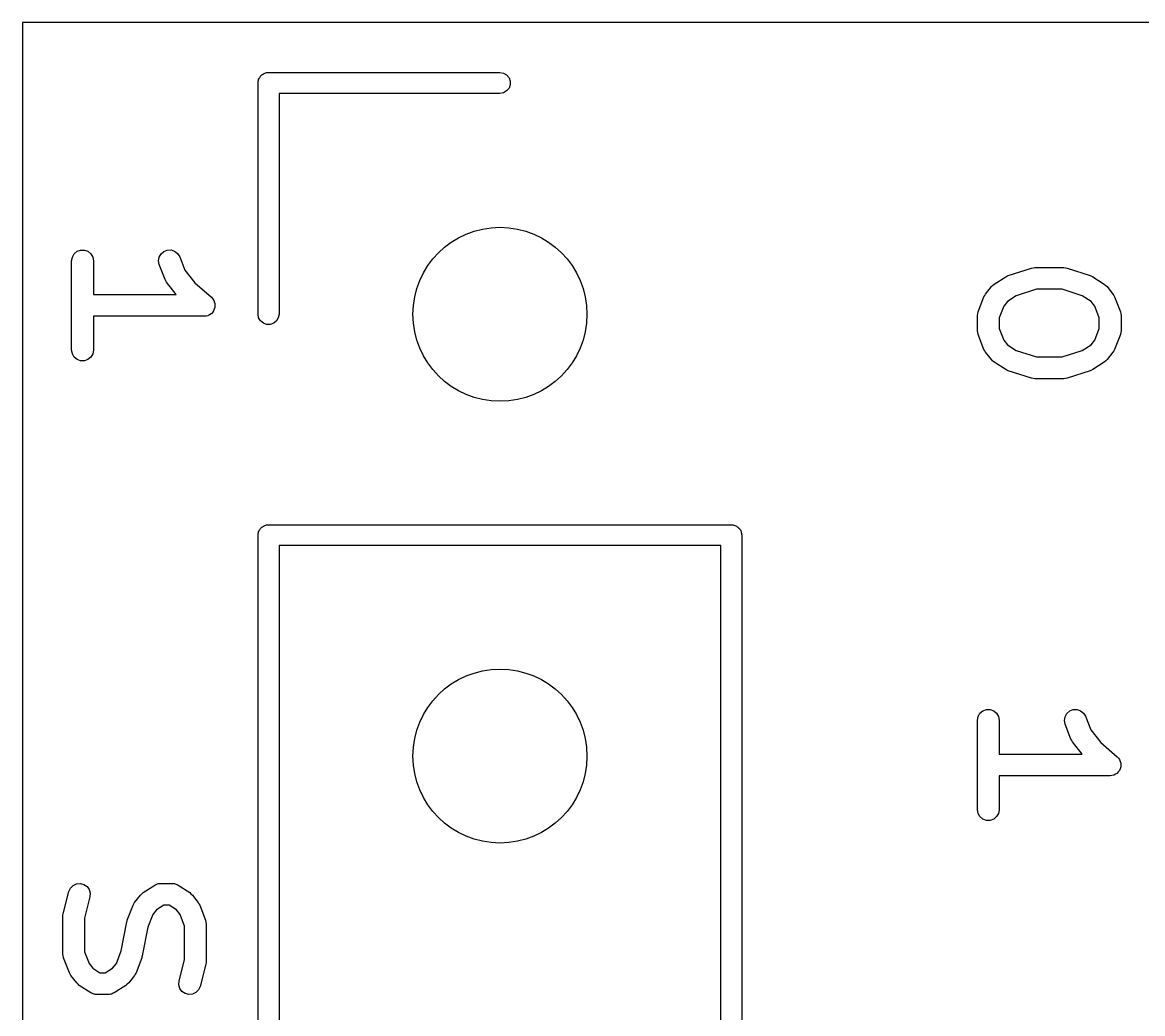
# Model space of a CAD drawing. Extents: x 10 to 287, y -200 to -10.
# Drawn here: x 130.91 to 137.35, y -54.26 to -48.56 of the extents above; entities that cross this region are included whole.
import ezdxf

# ---------------------------------------------------------------- set-up
doc = ezdxf.new("R2010")
doc.units = 0
doc.header["$MEASUREMENT"] = 0
doc.layers.add('BLACK', color=7, linetype='CONTINUOUS')

msp = doc.modelspace()

# ---------------------------------------------------------------- linework, layer by layer
at = {"layer": 'Black'}
for p, q in [((143.105, -48.5632), (130.91, -48.5632)), ((130.91, -48.5632), (130.91, -59.1312)), ((132.279, -48.8726), (132.283, -48.8693)), ((132.283, -48.8693), (132.286, -48.8652)), ((132.286, -48.8652), (132.291, -48.8626)), ((132.291, -48.8626), (132.295, -48.8592)), ((132.295, -48.8592), (132.3, -48.8574)), ((132.3, -48.8574), (132.304, -48.8548)), ((132.304, -48.8548), (132.309, -48.8539)), ((132.309, -48.8539), (132.314, -48.8521)), ((132.314, -48.8521), (132.32, -48.8521)), ((132.32, -48.8521), (132.325, -48.8512)), ((132.325, -48.8512), (133.655, -48.8512)), ((133.655, -48.8512), (133.675, -48.8548)), ((133.675, -48.8548), (133.693, -48.8652)), ((133.693, -48.8652), (133.707, -48.8812)), ((132.265, -48.9112), (132.266, -48.906)), ((132.265, -50.2412), (132.265, -48.9112)), ((132.266, -48.9008), (132.268, -48.8959)), ((132.266, -48.906), (132.266, -48.9008)), ((132.268, -48.8907), (132.271, -48.8861)), ((132.268, -48.8959), (132.268, -48.8907)), ((132.271, -48.8861), (132.273, -48.8812)), ((132.273, -48.8812), (132.276, -48.8772)), ((132.276, -48.8772), (132.279, -48.8726)), ((133.707, -48.8812), (133.714, -48.9008)), ((133.714, -48.9216), (133.707, -48.9412)), ((133.714, -48.9008), (133.714, -48.9216)), ((133.655, -48.9712), (132.385, -48.9712)), ((132.385, -48.9712), (132.385, -50.2412)), ((133.675, -48.9676), (133.655, -48.9712)), ((133.693, -48.9572), (133.675, -48.9676)), ((133.707, -48.9412), (133.693, -48.9572)), ((131.197, -49.9119), (131.207, -49.8931)), ((131.207, -49.8931), (131.224, -49.8791)), ((131.224, -49.8791), (131.244, -49.8717)), ((131.244, -49.8717), (131.266, -49.8717)), ((131.266, -49.8717), (131.287, -49.8791)), ((131.287, -49.8791), (131.303, -49.8931)), ((131.303, -49.8931), (131.314, -49.9119)), ((131.696, -49.9132), (131.707, -49.8941)), ((131.707, -49.8941), (131.723, -49.8798)), ((131.723, -49.8798), (131.743, -49.872)), ((131.743, -49.872), (131.765, -49.8715)), ((131.765, -49.8715), (131.785, -49.8785)), ((131.785, -49.8785), (131.802, -49.892)), ((131.802, -49.892), (131.814, -49.9106)), ((131.193, -49.9333), (131.197, -49.9119)), ((131.193, -50.4475), (131.193, -49.9333)), ((131.314, -49.9119), (131.318, -49.9333)), ((131.318, -49.9333), (131.318, -50.1279)), ((131.693, -49.9346), (131.696, -49.9132)), ((131.697, -49.9559), (131.693, -49.9346)), ((131.73, -50.0416), (131.697, -49.9559)), ((131.814, -49.9106), (131.844, -49.9878)), ((131.844, -49.9878), (131.901, -50.0613)), ((136.495, -50.068), (136.562, -50.0251)), ((136.562, -50.0251), (136.569, -50.022)), ((136.569, -50.022), (136.577, -50.0182)), ((136.577, -50.0182), (136.71, -49.9754)), ((136.71, -49.9754), (136.719, -49.974)), ((136.719, -49.974), (136.729, -49.9724)), ((136.729, -49.9724), (136.896, -49.9724)), ((136.896, -49.9724), (136.905, -49.974)), ((136.905, -49.974), (136.915, -49.9754)), ((136.915, -49.9754), (137.048, -50.0182)), ((137.048, -50.0182), (137.055, -50.022)), ((137.055, -50.022), (137.063, -50.0251)), ((137.063, -50.0251), (137.129, -50.068)), ((131.735, -50.0494), (131.73, -50.0416)), ((131.739, -50.0573), (131.735, -50.0494)), ((131.794, -50.1279), (131.739, -50.0573)), ((131.901, -50.0613), (131.996, -50.1429)), ((136.446, -50.1251), (136.48, -50.0822)), ((136.48, -50.0822), (136.487, -50.0751)), ((136.487, -50.0751), (136.495, -50.068)), ((137.129, -50.068), (137.137, -50.0751)), ((137.137, -50.0751), (137.145, -50.0822)), ((137.145, -50.0822), (137.178, -50.1251)), ((131.318, -50.1279), (131.794, -50.1279)), ((131.996, -50.1429), (132.003, -50.1511)), ((132.003, -50.1511), (132.009, -50.1591)), ((132.009, -50.1591), (132.01, -50.1595)), ((136.404, -50.2265), (136.437, -50.1408)), ((136.437, -50.1408), (136.442, -50.133)), ((136.442, -50.133), (136.446, -50.1251)), ((136.623, -50.1347), (136.572, -50.1674)), ((136.739, -50.0974), (136.623, -50.1347)), ((136.886, -50.0974), (136.739, -50.0974)), ((137.002, -50.1347), (136.886, -50.0974)), ((137.053, -50.1674), (137.002, -50.1347)), ((137.178, -50.1251), (137.183, -50.1331)), ((137.183, -50.1331), (137.187, -50.1408)), ((137.187, -50.1408), (137.221, -50.2265)), ((132.009, -50.2222), (132.002, -50.2302)), ((132.013, -50.2118), (132.009, -50.2216)), ((132.009, -50.2216), (132.009, -50.2219)), ((132.009, -50.2219), (132.009, -50.2222)), ((132.01, -50.1595), (132.01, -50.1597)), ((132.01, -50.1597), (132.013, -50.1697)), ((132.013, -50.1697), (132.017, -50.1795)), ((132.017, -50.2019), (132.013, -50.2118)), ((132.017, -50.1795), (132.017, -50.1799)), ((132.017, -50.1799), (132.017, -50.1802)), ((132.017, -50.1802), (132.017, -50.1908)), ((132.017, -50.1908), (132.017, -50.2013)), ((132.017, -50.2013), (132.017, -50.2016)), ((132.017, -50.2016), (132.017, -50.2019)), ((136.551, -50.1946), (136.525, -50.2609)), ((136.572, -50.1674), (136.551, -50.1946)), ((137.074, -50.1946), (137.053, -50.1674)), ((137.1, -50.2609), (137.074, -50.1946)), ((131.955, -50.2529), (131.318, -50.2529)), ((131.318, -50.2529), (131.318, -50.4475)), ((131.966, -50.2511), (131.955, -50.2529)), ((131.976, -50.2494), (131.966, -50.2511)), ((131.977, -50.2491), (131.976, -50.2492)), ((131.976, -50.2492), (131.976, -50.2494)), ((131.986, -50.2439), (131.977, -50.2491)), ((131.995, -50.2387), (131.986, -50.2439)), ((131.996, -50.2383), (131.995, -50.2384)), ((131.995, -50.2384), (131.995, -50.2387)), ((132.002, -50.2302), (131.996, -50.2383)), ((132.268, -50.2617), (132.265, -50.2412)), ((132.279, -50.2798), (132.268, -50.2617)), ((132.295, -50.2932), (132.279, -50.2798)), ((132.371, -50.2798), (132.355, -50.2932)), ((132.381, -50.2617), (132.371, -50.2798)), ((132.385, -50.2412), (132.381, -50.2617)), ((136.4, -50.2478), (136.402, -50.2378)), ((136.4, -50.2485), (136.4, -50.2478)), ((136.4, -50.2491), (136.4, -50.2485)), ((136.4, -50.3349), (136.4, -50.2491)), ((136.402, -50.2378), (136.404, -50.2278)), ((136.404, -50.2272), (136.404, -50.2265)), ((136.404, -50.2278), (136.404, -50.2272)), ((136.525, -50.2609), (136.525, -50.3231)), ((137.1, -50.3231), (137.1, -50.2609)), ((137.221, -50.2265), (137.221, -50.2272)), ((137.221, -50.2272), (137.221, -50.2278)), ((137.221, -50.2278), (137.223, -50.2378)), ((137.223, -50.2378), (137.225, -50.2478)), ((137.225, -50.2478), (137.225, -50.2485)), ((137.225, -50.2485), (137.225, -50.2491)), ((137.225, -50.2491), (137.225, -50.3349)), ((132.314, -50.3003), (132.295, -50.2932)), ((132.335, -50.3003), (132.314, -50.3003)), ((132.355, -50.2932), (132.335, -50.3003)), ((136.4, -50.3355), (136.4, -50.3349)), ((136.4, -50.3362), (136.4, -50.3355)), ((136.402, -50.3462), (136.4, -50.3362)), ((136.404, -50.3562), (136.402, -50.3462)), ((136.525, -50.3231), (136.551, -50.3894)), ((137.074, -50.3894), (137.1, -50.3231)), ((137.223, -50.3462), (137.221, -50.3562)), ((137.225, -50.3362), (137.223, -50.3462)), ((137.225, -50.3349), (137.225, -50.3355)), ((137.225, -50.3355), (137.225, -50.3362)), ((136.404, -50.3568), (136.404, -50.3562)), ((136.404, -50.3575), (136.404, -50.3568)), ((136.437, -50.4432), (136.404, -50.3575)), ((136.551, -50.3894), (136.572, -50.4166)), ((136.572, -50.4166), (136.623, -50.4493)), ((137.002, -50.4493), (137.053, -50.4166)), ((137.053, -50.4166), (137.074, -50.3894)), ((137.221, -50.3575), (137.187, -50.4432)), ((137.221, -50.3562), (137.221, -50.3568)), ((137.221, -50.3568), (137.221, -50.3575)), ((131.197, -50.4689), (131.193, -50.4475)), ((131.207, -50.4877), (131.197, -50.4689)), ((131.314, -50.4689), (131.303, -50.4877)), ((131.318, -50.4475), (131.314, -50.4689)), ((136.442, -50.451), (136.437, -50.4432)), ((136.446, -50.4589), (136.442, -50.451)), ((136.48, -50.5018), (136.446, -50.4589)), ((136.623, -50.4493), (136.739, -50.4866)), ((136.886, -50.4866), (137.002, -50.4493)), ((137.178, -50.4589), (137.145, -50.5018)), ((137.183, -50.4509), (137.178, -50.4589)), ((137.187, -50.4432), (137.183, -50.4509)), ((131.224, -50.5017), (131.207, -50.4877)), ((131.244, -50.5091), (131.224, -50.5017)), ((131.266, -50.5091), (131.244, -50.5091)), ((131.287, -50.5017), (131.266, -50.5091)), ((131.303, -50.4877), (131.287, -50.5017)), ((136.487, -50.5089), (136.48, -50.5018)), ((136.495, -50.516), (136.487, -50.5089)), ((136.562, -50.5589), (136.495, -50.516)), ((136.739, -50.4866), (136.886, -50.4866)), ((137.129, -50.516), (137.063, -50.5589)), ((137.137, -50.5089), (137.129, -50.516)), ((137.145, -50.5018), (137.137, -50.5089)), ((136.569, -50.562), (136.562, -50.5589)), ((136.577, -50.5658), (136.569, -50.562)), ((136.71, -50.6086), (136.577, -50.5658)), ((136.719, -50.61), (136.71, -50.6086)), ((136.729, -50.6116), (136.719, -50.61)), ((136.905, -50.61), (136.896, -50.6116)), ((136.915, -50.6086), (136.905, -50.61)), ((137.048, -50.5658), (136.915, -50.6086)), ((137.055, -50.562), (137.048, -50.5658)), ((137.063, -50.5589), (137.055, -50.562)), ((136.896, -50.6116), (136.729, -50.6116)), ((132.265, -51.5112), (132.266, -51.506)), ((132.265, -64.2712), (132.265, -51.5112)), ((132.266, -51.5008), (132.268, -51.4959)), ((132.266, -51.506), (132.266, -51.5008)), ((132.268, -51.4907), (132.271, -51.4861)), ((132.268, -51.4959), (132.268, -51.4907)), ((132.271, -51.4861), (132.273, -51.4812)), ((132.273, -51.4812), (132.276, -51.4772)), ((132.276, -51.4772), (132.279, -51.4726)), ((132.279, -51.4726), (132.283, -51.4693)), ((132.283, -51.4693), (132.286, -51.4652)), ((132.286, -51.4652), (132.291, -51.4626)), ((132.291, -51.4626), (132.295, -51.4592)), ((132.295, -51.4592), (132.3, -51.4574)), ((132.3, -51.4574), (132.304, -51.4548)), ((132.304, -51.4548), (132.309, -51.4539)), ((132.309, -51.4539), (132.314, -51.4521)), ((132.314, -51.4521), (132.32, -51.4521)), ((132.32, -51.4521), (132.325, -51.4512)), ((132.325, -51.4512), (134.985, -51.4512)), ((134.985, -51.4512), (134.99, -51.4521)), ((134.99, -51.4521), (134.995, -51.4521)), ((134.995, -51.4521), (135, -51.4539)), ((135, -51.4539), (135.005, -51.4548)), ((135.005, -51.4548), (135.01, -51.4574)), ((135.01, -51.4574), (135.015, -51.4592)), ((135.015, -51.4592), (135.019, -51.4626)), ((135.019, -51.4626), (135.023, -51.4652)), ((135.023, -51.4652), (135.027, -51.4693)), ((135.027, -51.4693), (135.031, -51.4726)), ((135.031, -51.4726), (135.033, -51.4772)), ((135.033, -51.4772), (135.037, -51.4812)), ((135.037, -51.4812), (135.039, -51.4861)), ((135.039, -51.4861), (135.041, -51.4907)), ((135.041, -51.4907), (135.042, -51.4959)), ((135.042, -51.4959), (135.044, -51.5008)), ((135.044, -51.5008), (135.044, -51.506)), ((135.044, -51.506), (135.045, -51.5112)), ((135.045, -51.5112), (135.045, -64.2712)), ((132.385, -51.5712), (132.385, -64.2112)), ((134.925, -51.5712), (132.385, -51.5712)), ((134.925, -64.2112), (134.925, -51.5712)), ((136.404, -52.5535), (136.414, -52.5347)), ((136.414, -52.5347), (136.431, -52.5207)), ((136.431, -52.5207), (136.451, -52.5133)), ((136.451, -52.5133), (136.473, -52.5133)), ((136.473, -52.5133), (136.494, -52.5207)), ((136.494, -52.5207), (136.51, -52.5347)), ((136.51, -52.5347), (136.521, -52.5535)), ((136.903, -52.5548), (136.914, -52.5357)), ((136.914, -52.5357), (136.93, -52.5214)), ((136.93, -52.5214), (136.95, -52.5136)), ((136.95, -52.5136), (136.972, -52.5131)), ((136.972, -52.5131), (136.992, -52.5201)), ((136.992, -52.5201), (137.009, -52.5336)), ((137.009, -52.5336), (137.021, -52.5522)), ((136.4, -52.5749), (136.404, -52.5535)), ((136.4, -53.0891), (136.4, -52.5749)), ((136.521, -52.5535), (136.525, -52.5749)), ((136.525, -52.5749), (136.525, -52.7695)), ((136.9, -52.5762), (136.903, -52.5548)), ((136.904, -52.5975), (136.9, -52.5762)), ((136.937, -52.6832), (136.904, -52.5975)), ((137.021, -52.5522), (137.051, -52.6294)), ((137.051, -52.6294), (137.108, -52.7029)), ((136.942, -52.691), (136.937, -52.6832)), ((136.946, -52.6989), (136.942, -52.691)), ((137.001, -52.7695), (136.946, -52.6989)), ((137.108, -52.7029), (137.203, -52.7845)), ((136.525, -52.7695), (137.001, -52.7695)), ((137.203, -52.7845), (137.21, -52.7927)), ((137.21, -52.7927), (137.216, -52.8008)), ((137.216, -52.8008), (137.217, -52.8011)), ((137.22, -52.8534), (137.216, -52.8633)), ((137.216, -52.8633), (137.216, -52.8635)), ((137.216, -52.8635), (137.216, -52.8638)), ((137.217, -52.8011), (137.217, -52.8013)), ((137.217, -52.8013), (137.22, -52.8113)), ((137.22, -52.8113), (137.224, -52.8211)), ((137.224, -52.8435), (137.22, -52.8534)), ((137.224, -52.8211), (137.224, -52.8215)), ((137.224, -52.8215), (137.224, -52.8218)), ((137.224, -52.8218), (137.224, -52.8324)), ((137.224, -52.8324), (137.224, -52.8429)), ((137.224, -52.8429), (137.224, -52.8432)), ((137.224, -52.8432), (137.224, -52.8435)), ((137.162, -52.8945), (136.525, -52.8945)), ((136.525, -52.8945), (136.525, -53.0891)), ((137.173, -52.8927), (137.162, -52.8945)), ((137.183, -52.891), (137.173, -52.8927)), ((137.184, -52.8907), (137.183, -52.8908)), ((137.183, -52.8908), (137.183, -52.891)), ((137.193, -52.8855), (137.184, -52.8907)), ((137.202, -52.8803), (137.193, -52.8855)), ((137.203, -52.8799), (137.202, -52.88)), ((137.202, -52.88), (137.202, -52.8803)), ((137.209, -52.8718), (137.203, -52.8799)), ((137.216, -52.8638), (137.209, -52.8718)), ((136.404, -53.1105), (136.4, -53.0891)), ((136.414, -53.1293), (136.404, -53.1105)), ((136.521, -53.1105), (136.51, -53.1293)), ((136.525, -53.0891), (136.521, -53.1105)), ((136.431, -53.1433), (136.414, -53.1293)), ((136.451, -53.1507), (136.431, -53.1433)), ((136.473, -53.1507), (136.451, -53.1507)), ((136.494, -53.1433), (136.473, -53.1507)), ((136.51, -53.1293), (136.494, -53.1433)), ((131.144, -53.6882), (131.177, -53.5596)), ((131.177, -53.5596), (131.186, -53.5399)), ((131.186, -53.5399), (131.202, -53.5244)), ((131.202, -53.5244), (131.221, -53.5151)), ((131.221, -53.5151), (131.243, -53.513)), ((131.243, -53.513), (131.264, -53.5185)), ((131.264, -53.5185), (131.282, -53.5308)), ((131.282, -53.5308), (131.294, -53.5484)), ((131.294, -53.5484), (131.3, -53.5694)), ((131.3, -53.5694), (131.298, -53.591)), ((131.596, -53.5728), (131.604, -53.5656)), ((131.604, -53.5656), (131.671, -53.5227)), ((131.671, -53.5227), (131.677, -53.5201)), ((131.677, -53.5201), (131.683, -53.5166)), ((131.683, -53.5166), (131.687, -53.5159)), ((131.687, -53.5159), (131.691, -53.5144)), ((131.691, -53.5144), (131.698, -53.514)), ((131.698, -53.514), (131.705, -53.5128)), ((131.705, -53.5128), (131.771, -53.5128)), ((131.771, -53.5128), (131.778, -53.514)), ((131.778, -53.514), (131.785, -53.5144)), ((131.785, -53.5144), (131.789, -53.5159)), ((131.789, -53.5159), (131.793, -53.5166)), ((131.793, -53.5166), (131.799, -53.5201)), ((131.799, -53.5201), (131.805, -53.5227)), ((131.805, -53.5227), (131.872, -53.5656)), ((131.872, -53.5656), (131.879, -53.5727)), ((131.298, -53.591), (131.267, -53.7119)), ((131.546, -53.6384), (131.551, -53.6307)), ((131.551, -53.6307), (131.555, -53.6227)), ((131.555, -53.6227), (131.589, -53.5798)), ((131.589, -53.5798), (131.596, -53.5728)), ((131.879, -53.5727), (131.887, -53.5798)), ((131.887, -53.5798), (131.921, -53.6227)), ((131.921, -53.6227), (131.925, -53.6307)), ((131.925, -53.6307), (131.929, -53.6384)), ((131.142, -53.7039), (131.143, -53.6961)), ((131.143, -53.6961), (131.144, -53.6882)), ((131.513, -53.7241), (131.546, -53.6384)), ((131.659, -53.6922), (131.631, -53.7642)), ((131.681, -53.665), (131.659, -53.6922)), ((131.723, -53.6378), (131.681, -53.665)), ((131.753, -53.6378), (131.723, -53.6378)), ((131.795, -53.665), (131.753, -53.6378)), ((131.816, -53.6922), (131.795, -53.665)), ((131.842, -53.7585), (131.816, -53.6922)), ((131.929, -53.6384), (131.963, -53.7241)), ((131.142, -53.9182), (131.142, -53.7039)), ((131.267, -53.7119), (131.267, -53.9064)), ((131.478, -53.9007), (131.51, -53.7348)), ((131.51, -53.7348), (131.512, -53.7296)), ((131.512, -53.7296), (131.513, -53.7241)), ((131.631, -53.7642), (131.599, -53.9301)), ((131.842, -53.9531), (131.842, -53.7585)), ((131.963, -53.7241), (131.963, -53.7248)), ((131.963, -53.7248), (131.963, -53.7254)), ((131.963, -53.7254), (131.965, -53.7354)), ((131.965, -53.7354), (131.967, -53.7454)), ((131.967, -53.7454), (131.967, -53.7461)), ((131.967, -53.7461), (131.967, -53.7467)), ((131.967, -53.7467), (131.967, -53.961)), ((131.142, -53.9189), (131.142, -53.9182)), ((131.142, -53.9195), (131.142, -53.9189)), ((131.144, -53.9295), (131.142, -53.9195)), ((131.146, -53.9395), (131.144, -53.9295)), ((131.146, -53.9401), (131.146, -53.9395)), ((131.146, -53.9408), (131.146, -53.9401)), ((131.18, -54.0265), (131.146, -53.9408)), ((131.267, -53.9064), (131.293, -53.9727)), ((131.45, -53.9727), (131.478, -53.9007)), ((131.596, -53.9408), (131.563, -54.0265)), ((131.597, -53.9353), (131.596, -53.9408)), ((131.599, -53.9301), (131.597, -53.9353)), ((131.811, -54.0739), (131.842, -53.9531)), ((131.293, -53.9727), (131.314, -53.9999)), ((131.314, -53.9999), (131.356, -54.0271)), ((131.386, -54.0271), (131.428, -53.9999)), ((131.428, -53.9999), (131.45, -53.9727)), ((131.965, -53.9767), (131.932, -54.1053)), ((131.966, -53.9688), (131.965, -53.9767)), ((131.967, -53.961), (131.966, -53.9688)), ((131.184, -54.0343), (131.18, -54.0265)), ((131.189, -54.0423), (131.184, -54.0343)), ((131.222, -54.0851), (131.189, -54.0423)), ((131.23, -54.0922), (131.222, -54.0851)), ((131.356, -54.0271), (131.386, -54.0271)), ((131.521, -54.0851), (131.513, -54.0922)), ((131.554, -54.0423), (131.521, -54.0851)), ((131.558, -54.0343), (131.554, -54.0423)), ((131.563, -54.0265), (131.558, -54.0343)), ((131.809, -54.0956), (131.811, -54.0739)), ((131.237, -54.0993), (131.23, -54.0922)), ((131.304, -54.1422), (131.237, -54.0993)), ((131.31, -54.1449), (131.304, -54.1422)), ((131.316, -54.1483), (131.31, -54.1449)), ((131.32, -54.149), (131.316, -54.1483)), ((131.324, -54.1506), (131.32, -54.149)), ((131.331, -54.1509), (131.324, -54.1506)), ((131.338, -54.1521), (131.331, -54.1509)), ((131.411, -54.1509), (131.405, -54.1521)), ((131.418, -54.1506), (131.411, -54.1509)), ((131.422, -54.149), (131.418, -54.1506)), ((131.426, -54.1483), (131.422, -54.149)), ((131.432, -54.1449), (131.426, -54.1483)), ((131.438, -54.1422), (131.432, -54.1449)), ((131.505, -54.0993), (131.438, -54.1422)), ((131.513, -54.0922), (131.505, -54.0993)), ((131.815, -54.1165), (131.809, -54.0956)), ((131.827, -54.1342), (131.815, -54.1165)), ((131.845, -54.1465), (131.827, -54.1342)), ((131.866, -54.1519), (131.845, -54.1465)), ((131.888, -54.1498), (131.866, -54.1519)), ((131.907, -54.1405), (131.888, -54.1498)), ((131.923, -54.125), (131.907, -54.1405)), ((131.932, -54.1053), (131.923, -54.125)), ((131.405, -54.1521), (131.338, -54.1521))]:
    msp.add_line(p, q, dxfattribs=at)
for centre in [(133.655, -50.2412), (133.655, -52.7812)]:
    msp.add_circle(centre, 0.5, dxfattribs=at)

doc.saveas('drawing.dxf')
